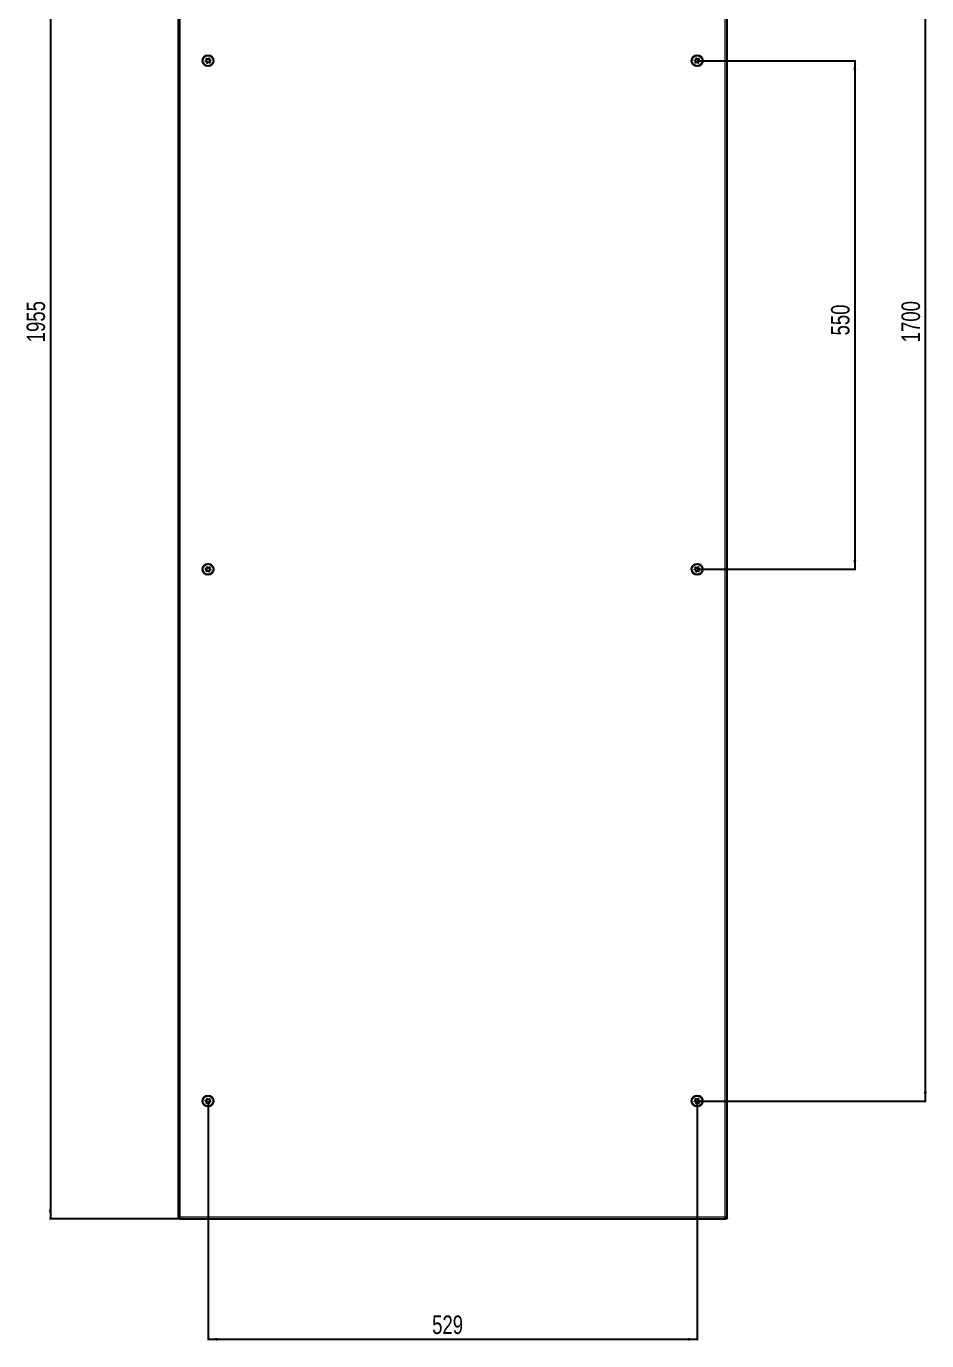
# Model space of a CAD drawing. Header units: millimetres. Extents: x -247 to 1705, y -1108 to 1206.
# Drawn here: x -247 to 727, y -1108 to 313 of the extents above; entities that cross this region are included whole.
import ezdxf

# ---------------------------------------------------------------- set-up
doc = ezdxf.new("R2010")
doc.units = ezdxf.units.MM
doc.layers.add('FORMAT', color=7, linetype='Continuous')
doc.styles.add('SLDTEXTSTYLE0', font='TXT', dxfattribs={"width": 0.75})
doc.dimstyles.new('SLDDIMSTYLE1', dxfattribs={"dimtxt": 20, "dimasz": 10, "dimexe": 0, "dimexo": 0.0625, "dimgap": 5, "dimtad": 2, "dimdec": 1, "dimrnd": 1e-09, "dimzin": 12, "dimdsep": 46, "dimtxsty": 'SLDTEXTSTYLE0', "dimsah": 1, "dimcen": 0.09, "dimadec": 0, "dimazin": 3, "dimtfac": 1, "dimtofl": 0, "dimtmove": 0, "dimatfit": 3, "dimfxl": 0, "dimfrac": 2, "dimtolj": 1, "dimtzin": 12, "dimarcsym": 0})

# ---------------------------------------------------------------- blocks, each defined once
blk = doc.blocks.new('_D_1')
at = {"layer": 'FORMAT'}
for p, q in [((-82.8, 978.5), (-221.8, 978.5)), ((-220.8, 978.5), (-220.8, -976.5)), ((-82.8, -976.5), (-221.8, -976.5))]:
    blk.add_line(p, q, dxfattribs=at)
for points in [[(-220.8, 978.5), (-222.4, 968.5), (-219.3, 968.5)], [(-220.8, -976.5), (-219.3, -966.5), (-222.4, -966.5)]]:
    blk.add_solid(points, dxfattribs=at)
at = {"layer": 'FORMAT', "insert": (-246.6, -28.5), "char_height": 20, "attachment_point": 1, "rotation": 90, "style": 'SLDTEXTSTYLE0'}
blk.add_mtext('1955', dxfattribs=at)
blk = doc.blocks.new('_D_3')
at = {"layer": 'FORMAT'}
for p, q in [((478.7, 851), (726.4, 851)), ((725.4, 851), (725.4, -849)), ((478.7, -849), (726.4, -849))]:
    blk.add_line(p, q, dxfattribs=at)
for points in [[(725.4, 851), (723.8, 841), (726.9, 841)], [(725.4, -849), (726.9, -839), (723.8, -839)]]:
    blk.add_solid(points, dxfattribs=at)
at = {"layer": 'FORMAT', "insert": (699.6, -28.5), "char_height": 20, "attachment_point": 1, "rotation": 90, "style": 'SLDTEXTSTYLE0'}
blk.add_mtext('1700', dxfattribs=at)
blk = doc.blocks.new('_D_4')
at = {"layer": 'FORMAT'}
for p, q in [((-50.3, -849), (-50.3, -1107.6)), ((478.7, -849), (478.7, -1107.6)), ((-50.3, -1106.6), (478.7, -1106.6))]:
    blk.add_line(p, q, dxfattribs=at)
for points in [[(-50.3, -1106.6), (-40.3, -1108.2), (-40.3, -1105.1)], [(478.7, -1106.6), (468.7, -1105.1), (468.7, -1108.2)]]:
    blk.add_solid(points, dxfattribs=at)
at = {"layer": 'FORMAT', "insert": (192, -1080.9), "char_height": 20, "attachment_point": 1, "style": 'SLDTEXTSTYLE0'}
blk.add_mtext('529', dxfattribs=at)
blk = doc.blocks.new('_D_5')
at = {"layer": 'FORMAT'}
for p, q in [((478.7, 276), (650.2, 276)), ((649.2, 276), (649.2, -274)), ((478.7, -274), (650.2, -274))]:
    blk.add_line(p, q, dxfattribs=at)
for points in [[(649.2, 276), (647.7, 266), (650.7, 266)], [(649.2, -274), (650.7, -264), (647.7, -264)]]:
    blk.add_solid(points, dxfattribs=at)
at = {"layer": 'FORMAT', "insert": (623.4, -21.1), "char_height": 20, "attachment_point": 1, "rotation": 90, "style": 'SLDTEXTSTYLE0'}
blk.add_mtext('550', dxfattribs=at)

msp = doc.modelspace()

# ---------------------------------------------------------------- linework, layer by layer
at = {"color": 7, "linetype": 'Continuous', "lineweight": 25}
for p, q in [((-82.81, 978.53), (-82.81, -976.47)), ((511.19, -976.47), (511.19, 978.53)), ((-81.31, -976.47), (-82.81, -976.47)), ((-81.31, -976.47), (-81.11, -976.47)), ((-81.11, -975.36), (-81.11, -976.47)), ((-81.11, -976.47), (509.49, -976.47)), ((509.49, -975.36), (509.49, -976.47)), ((509.49, -976.47), (509.69, -976.47)), ((511.19, -976.47), (509.69, -976.47))]:
    msp.add_line(p, q, dxfattribs=at)
at = {"color": 8, "linetype": 'Continuous', "lineweight": 18}
for p, q in [((-80.71, 976.43), (-80.71, -974.37)), ((509.09, -974.37), (509.09, 976.43)), ((-80.71, -974.37), (509.09, -974.37))]:
    msp.add_line(p, q, dxfattribs=at)
at = {"color": 7, "linetype": 'Continuous', "lineweight": 25}
for centre, radius in [((-50.31, 276.03), 6), ((-50.31, 276.03), 5.78), ((-50.31, 276.03), 1.85), ((478.69, 276.03), 6), ((478.69, 276.03), 5.78), ((478.69, 276.03), 1.85), ((-50.31, -273.97), 6), ((-50.31, -273.97), 5.78), ((478.69, -273.97), 6), ((478.69, -273.97), 5.78), ((-50.31, -273.97), 1.85), ((478.69, -273.97), 1.85), ((-50.31, -848.97), 6), ((-50.31, -848.97), 5.78), ((-50.31, -848.97), 1.85), ((478.69, -848.97), 6), ((478.69, -848.97), 5.78), ((478.69, -848.97), 1.85)]:
    msp.add_circle(centre, radius, dxfattribs=at)
for points, knots in [([(-49.27, 278.63), (-49.28, 278.63), (-49.31, 278.64), (-49.37, 278.62), (-49.49, 278.55), (-49.79, 278.3), (-50.2, 277.95), (-50.82, 277.83), (-51.31, 277.99), (-51.67, 278.15), (-51.89, 278.24), (-51.98, 278.25), (-52.02, 278.24), (-52.05, 278.23), (-52.07, 278.2), (-52.09, 278.13), (-52.07, 277.86), (-51.96, 277.4), (-51.96, 276.69), (-52.45, 276.17), (-52.85, 275.91), (-53.04, 275.73), (-53.08, 275.67), (-53.08, 275.64), (-53.08, 275.61), (-53.06, 275.58), (-53.02, 275.55), (-52.95, 275.51), (-52.74, 275.42), (-52.38, 275.3), (-51.92, 275.08), (-51.54, 274.56), (-51.49, 274.02), (-51.45, 273.64), (-51.41, 273.49), (-51.37, 273.45), (-51.35, 273.43), (-51.31, 273.42), (-51.25, 273.44), (-51.13, 273.51), (-50.84, 273.76), (-50.42, 274.12), (-49.8, 274.23), (-49.31, 274.07), (-48.95, 273.91), (-48.73, 273.82), (-48.64, 273.81), (-48.6, 273.82), (-48.57, 273.84), (-48.55, 273.86), (-48.53, 273.93), (-48.55, 274.2), (-48.66, 274.66), (-48.66, 275.37), (-48.17, 275.89), (-47.77, 276.15), (-47.58, 276.33), (-47.54, 276.39), (-47.54, 276.42), (-47.54, 276.45), (-47.56, 276.48), (-47.6, 276.51), (-47.67, 276.55), (-47.88, 276.64), (-48.24, 276.76), (-48.7, 276.99), (-49.07, 277.5), (-49.13, 278.04), (-49.17, 278.43), (-49.21, 278.57), (-49.25, 278.62), (-49.26, 278.63), (-49.27, 278.63)], [0, 0, 0, 0, 0.0020087, 0.00442, 0.0093647, 0.0255282, 0.0677053, 0.0957862, 0.1246456, 0.1503415, 0.1605194, 0.1633943, 0.1656965, 0.1672448, 0.1688741, 0.1707699, 0.1786058, 0.2119941, 0.2499945, 0.2879948, 0.3213831, 0.329219, 0.3311148, 0.3327441, 0.3342924, 0.3362166, 0.3385353, 0.3413178, 0.349662, 0.3753578, 0.4042173, 0.4322982, 0.4744753, 0.4906388, 0.4966691, 0.49844, 0.5, 0.5020087, 0.50442, 0.5093647, 0.5255282, 0.5677053, 0.5957862, 0.6246456, 0.6503415, 0.6605194, 0.6633943, 0.6656965, 0.6672448, 0.6688741, 0.6707699, 0.6786058, 0.7119941, 0.7499945, 0.7879948, 0.8213831, 0.829219, 0.8311148, 0.8327441, 0.8342924, 0.8362166, 0.8385353, 0.8413178, 0.849662, 0.8753578, 0.9042173, 0.9322982, 0.9744753, 0.9906388, 0.9966691, 0.99844, 1, 1, 1, 1]), ([(477.65, 278.63), (477.64, 278.63), (477.62, 278.61), (477.59, 278.56), (477.55, 278.42), (477.51, 278.04), (477.45, 277.5), (477.08, 276.99), (476.62, 276.76), (476.25, 276.64), (476.03, 276.55), (475.95, 276.49), (475.92, 276.46), (475.92, 276.42), (475.92, 276.39), (475.96, 276.33), (476.15, 276.15), (476.55, 275.89), (477.04, 275.37), (477.04, 274.66), (476.93, 274.2), (476.91, 273.93), (476.93, 273.86), (476.95, 273.84), (476.97, 273.82), (477.01, 273.81), (477.05, 273.82), (477.13, 273.83), (477.34, 273.91), (477.69, 274.07), (478.18, 274.23), (478.8, 274.12), (479.22, 273.76), (479.51, 273.51), (479.64, 273.43), (479.7, 273.42), (479.73, 273.43), (479.76, 273.45), (479.79, 273.5), (479.83, 273.64), (479.87, 274.03), (479.93, 274.56), (480.3, 275.08), (480.76, 275.3), (481.13, 275.43), (481.35, 275.52), (481.43, 275.57), (481.46, 275.61), (481.46, 275.64), (481.46, 275.67), (481.42, 275.73), (481.23, 275.91), (480.83, 276.17), (480.34, 276.69), (480.34, 277.4), (480.45, 277.86), (480.47, 278.13), (480.45, 278.2), (480.43, 278.23), (480.41, 278.24), (480.37, 278.25), (480.33, 278.25), (480.25, 278.23), (480.04, 278.15), (479.69, 277.99), (479.2, 277.83), (478.58, 277.95), (478.16, 278.3), (477.87, 278.55), (477.74, 278.63), (477.68, 278.64), (477.66, 278.63), (477.65, 278.63)], [0, 0, 0, 0, 0.00200873, 0.00442003, 0.00936469, 0.02552819, 0.06770529, 0.09578618, 0.12464563, 0.1503415, 0.16051935, 0.16339425, 0.16569651, 0.16724481, 0.16887414, 0.1707699, 0.17860577, 0.21199411, 0.24999446, 0.2879948, 0.32138314, 0.32921901, 0.33111477, 0.3327441, 0.3342924, 0.33621663, 0.33853534, 0.3413178, 0.34966197, 0.37535784, 0.40421729, 0.43229818, 0.47447528, 0.49063878, 0.4966691, 0.49844005, 0.5, 0.50200873, 0.50442003, 0.50936469, 0.52552819, 0.56770529, 0.59578618, 0.62464563, 0.6503415, 0.66051935, 0.66339425, 0.66569651, 0.66724481, 0.66887414, 0.6707699, 0.67860577, 0.71199411, 0.74999446, 0.7879948, 0.82138314, 0.82921901, 0.83111477, 0.8327441, 0.8342924, 0.83621663, 0.83853534, 0.8413178, 0.84966197, 0.87535784, 0.90421729, 0.93229818, 0.97447528, 0.99063878, 0.9966691, 0.99844005, 1, 1, 1, 1]), ([(-49.27, -276.57), (-49.26, -276.56), (-49.24, -276.55), (-49.21, -276.5), (-49.17, -276.36), (-49.13, -275.97), (-49.07, -275.44), (-48.7, -274.92), (-48.24, -274.7), (-47.87, -274.57), (-47.65, -274.48), (-47.57, -274.43), (-47.54, -274.39), (-47.54, -274.36), (-47.54, -274.33), (-47.58, -274.27), (-47.77, -274.09), (-48.17, -273.83), (-48.66, -273.31), (-48.66, -272.6), (-48.55, -272.14), (-48.53, -271.87), (-48.55, -271.8), (-48.57, -271.77), (-48.59, -271.76), (-48.63, -271.75), (-48.67, -271.75), (-48.75, -271.77), (-48.96, -271.85), (-49.31, -272.01), (-49.8, -272.17), (-50.42, -272.05), (-50.84, -271.7), (-51.13, -271.45), (-51.26, -271.37), (-51.32, -271.36), (-51.35, -271.37), (-51.38, -271.39), (-51.41, -271.44), (-51.45, -271.58), (-51.49, -271.96), (-51.55, -272.5), (-51.92, -273.01), (-52.38, -273.24), (-52.75, -273.36), (-52.97, -273.45), (-53.05, -273.51), (-53.08, -273.54), (-53.08, -273.58), (-53.08, -273.61), (-53.04, -273.67), (-52.85, -273.85), (-52.45, -274.11), (-51.96, -274.63), (-51.96, -275.34), (-52.07, -275.8), (-52.09, -276.07), (-52.07, -276.14), (-52.05, -276.16), (-52.03, -276.18), (-51.99, -276.19), (-51.95, -276.18), (-51.87, -276.17), (-51.66, -276.09), (-51.31, -275.93), (-50.82, -275.77), (-50.2, -275.88), (-49.78, -276.24), (-49.49, -276.49), (-49.36, -276.57), (-49.3, -276.58), (-49.28, -276.57), (-49.27, -276.57)], [0, 0, 0, 0, 0.0020087, 0.00442, 0.0093647, 0.0255282, 0.0677053, 0.0957862, 0.1246456, 0.1503415, 0.1605194, 0.1633943, 0.1656965, 0.1672448, 0.1688741, 0.1707699, 0.1786058, 0.2119941, 0.2499945, 0.2879948, 0.3213831, 0.329219, 0.3311148, 0.3327441, 0.3342924, 0.3362166, 0.3385353, 0.3413178, 0.349662, 0.3753578, 0.4042173, 0.4322982, 0.4744753, 0.4906388, 0.4966691, 0.49844, 0.5, 0.5020087, 0.50442, 0.5093647, 0.5255282, 0.5677053, 0.5957862, 0.6246456, 0.6503415, 0.6605194, 0.6633943, 0.6656965, 0.6672448, 0.6688741, 0.6707699, 0.6786058, 0.7119941, 0.7499945, 0.7879948, 0.8213831, 0.829219, 0.8311148, 0.8327441, 0.8342924, 0.8362166, 0.8385353, 0.8413178, 0.849662, 0.8753578, 0.9042173, 0.9322982, 0.9744753, 0.9906388, 0.9966691, 0.99844, 1, 1, 1, 1]), ([(477.65, -276.57), (477.66, -276.57), (477.69, -276.58), (477.75, -276.56), (477.87, -276.49), (478.17, -276.24), (478.58, -275.88), (479.2, -275.77), (479.69, -275.93), (480.05, -276.09), (480.27, -276.18), (480.36, -276.19), (480.4, -276.18), (480.43, -276.16), (480.45, -276.14), (480.47, -276.07), (480.45, -275.8), (480.34, -275.34), (480.34, -274.63), (480.83, -274.11), (481.23, -273.85), (481.42, -273.67), (481.46, -273.61), (481.46, -273.58), (481.46, -273.55), (481.44, -273.52), (481.4, -273.49), (481.33, -273.45), (481.12, -273.36), (480.76, -273.24), (480.3, -273.01), (479.93, -272.5), (479.87, -271.96), (479.83, -271.57), (479.79, -271.43), (479.75, -271.38), (479.73, -271.36), (479.69, -271.36), (479.63, -271.38), (479.51, -271.45), (479.22, -271.7), (478.8, -272.05), (478.18, -272.17), (477.69, -272.01), (477.33, -271.85), (477.11, -271.76), (477.02, -271.75), (476.98, -271.76), (476.95, -271.77), (476.93, -271.8), (476.91, -271.87), (476.93, -272.14), (477.04, -272.6), (477.04, -273.31), (476.55, -273.83), (476.15, -274.09), (475.96, -274.27), (475.92, -274.33), (475.92, -274.36), (475.92, -274.39), (475.94, -274.42), (475.98, -274.45), (476.05, -274.49), (476.26, -274.58), (476.62, -274.7), (477.08, -274.92), (477.45, -275.44), (477.51, -275.97), (477.55, -276.36), (477.59, -276.51), (477.63, -276.55), (477.64, -276.56), (477.65, -276.57)], [0, 0, 0, 0, 0.0020087, 0.00442, 0.0093647, 0.0255282, 0.0677053, 0.0957862, 0.1246456, 0.1503415, 0.1605194, 0.1633943, 0.1656965, 0.1672448, 0.1688741, 0.1707699, 0.1786058, 0.2119941, 0.2499945, 0.2879948, 0.3213831, 0.329219, 0.3311148, 0.3327441, 0.3342924, 0.3362166, 0.3385353, 0.3413178, 0.349662, 0.3753578, 0.4042173, 0.4322982, 0.4744753, 0.4906388, 0.4966691, 0.49844, 0.5, 0.5020087, 0.50442, 0.5093647, 0.5255282, 0.5677053, 0.5957862, 0.6246456, 0.6503415, 0.6605194, 0.6633943, 0.6656965, 0.6672448, 0.6688741, 0.6707699, 0.6786058, 0.7119941, 0.7499945, 0.7879948, 0.8213831, 0.829219, 0.8311148, 0.8327441, 0.8342924, 0.8362166, 0.8385353, 0.8413178, 0.849662, 0.8753578, 0.9042173, 0.9322982, 0.9744753, 0.9906388, 0.9966691, 0.99844, 1, 1, 1, 1]), ([(-49.27, -851.57), (-49.26, -851.56), (-49.24, -851.55), (-49.21, -851.5), (-49.17, -851.36), (-49.13, -850.97), (-49.07, -850.44), (-48.7, -849.92), (-48.24, -849.7), (-47.87, -849.57), (-47.65, -849.48), (-47.57, -849.43), (-47.54, -849.39), (-47.54, -849.36), (-47.54, -849.33), (-47.58, -849.27), (-47.77, -849.09), (-48.17, -848.83), (-48.66, -848.31), (-48.66, -847.6), (-48.55, -847.14), (-48.53, -846.87), (-48.55, -846.8), (-48.57, -846.77), (-48.59, -846.76), (-48.63, -846.75), (-48.67, -846.75), (-48.75, -846.77), (-48.96, -846.85), (-49.31, -847.01), (-49.8, -847.17), (-50.42, -847.05), (-50.84, -846.7), (-51.13, -846.45), (-51.26, -846.37), (-51.32, -846.36), (-51.35, -846.37), (-51.38, -846.39), (-51.41, -846.44), (-51.45, -846.58), (-51.49, -846.96), (-51.55, -847.5), (-51.92, -848.01), (-52.38, -848.24), (-52.75, -848.36), (-52.97, -848.45), (-53.05, -848.51), (-53.08, -848.54), (-53.08, -848.58), (-53.08, -848.61), (-53.04, -848.67), (-52.85, -848.85), (-52.45, -849.11), (-51.96, -849.63), (-51.96, -850.34), (-52.07, -850.8), (-52.09, -851.07), (-52.07, -851.14), (-52.05, -851.16), (-52.03, -851.18), (-51.99, -851.19), (-51.95, -851.18), (-51.87, -851.17), (-51.66, -851.09), (-51.31, -850.93), (-50.82, -850.77), (-50.2, -850.88), (-49.78, -851.24), (-49.49, -851.49), (-49.36, -851.57), (-49.3, -851.58), (-49.28, -851.57), (-49.27, -851.57)], [0, 0, 0, 0, 0.0020087, 0.00442, 0.0093647, 0.0255282, 0.0677053, 0.0957862, 0.1246456, 0.1503415, 0.1605194, 0.1633943, 0.1656965, 0.1672448, 0.1688741, 0.1707699, 0.1786058, 0.2119941, 0.2499945, 0.2879948, 0.3213831, 0.329219, 0.3311148, 0.3327441, 0.3342924, 0.3362166, 0.3385353, 0.3413178, 0.349662, 0.3753578, 0.4042173, 0.4322982, 0.4744753, 0.4906388, 0.4966691, 0.49844, 0.5, 0.5020087, 0.50442, 0.5093647, 0.5255282, 0.5677053, 0.5957862, 0.6246456, 0.6503415, 0.6605194, 0.6633943, 0.6656965, 0.6672448, 0.6688741, 0.6707699, 0.6786058, 0.7119941, 0.7499945, 0.7879948, 0.8213831, 0.829219, 0.8311148, 0.8327441, 0.8342924, 0.8362166, 0.8385353, 0.8413178, 0.849662, 0.8753578, 0.9042173, 0.9322982, 0.9744753, 0.9906388, 0.9966691, 0.99844, 1, 1, 1, 1]), ([(477.65, -851.57), (477.66, -851.57), (477.69, -851.58), (477.75, -851.56), (477.87, -851.49), (478.17, -851.24), (478.58, -850.88), (479.2, -850.77), (479.69, -850.93), (480.05, -851.09), (480.27, -851.18), (480.36, -851.19), (480.4, -851.18), (480.43, -851.16), (480.45, -851.14), (480.47, -851.07), (480.45, -850.8), (480.34, -850.34), (480.34, -849.63), (480.83, -849.11), (481.23, -848.85), (481.42, -848.67), (481.46, -848.61), (481.46, -848.58), (481.46, -848.55), (481.44, -848.52), (481.4, -848.49), (481.33, -848.45), (481.12, -848.36), (480.76, -848.24), (480.3, -848.01), (479.93, -847.5), (479.87, -846.96), (479.83, -846.57), (479.79, -846.43), (479.75, -846.38), (479.73, -846.36), (479.69, -846.36), (479.63, -846.38), (479.51, -846.45), (479.22, -846.7), (478.8, -847.05), (478.18, -847.17), (477.69, -847.01), (477.33, -846.85), (477.11, -846.76), (477.02, -846.75), (476.98, -846.76), (476.95, -846.77), (476.93, -846.8), (476.91, -846.87), (476.93, -847.14), (477.04, -847.6), (477.04, -848.31), (476.55, -848.83), (476.15, -849.09), (475.96, -849.27), (475.92, -849.33), (475.92, -849.36), (475.92, -849.39), (475.94, -849.42), (475.98, -849.45), (476.05, -849.49), (476.26, -849.58), (476.62, -849.7), (477.08, -849.92), (477.45, -850.44), (477.51, -850.97), (477.55, -851.36), (477.59, -851.51), (477.63, -851.55), (477.64, -851.56), (477.65, -851.57)], [0, 0, 0, 0, 0.0020087, 0.00442, 0.0093647, 0.0255282, 0.0677053, 0.0957862, 0.1246456, 0.1503415, 0.1605194, 0.1633943, 0.1656965, 0.1672448, 0.1688741, 0.1707699, 0.1786058, 0.2119941, 0.2499945, 0.2879948, 0.3213831, 0.329219, 0.3311148, 0.3327441, 0.3342924, 0.3362166, 0.3385353, 0.3413178, 0.349662, 0.3753578, 0.4042173, 0.4322982, 0.4744753, 0.4906388, 0.4966691, 0.49844, 0.5, 0.5020087, 0.50442, 0.5093647, 0.5255282, 0.5677053, 0.5957862, 0.6246456, 0.6503415, 0.6605194, 0.6633943, 0.6656965, 0.6672448, 0.6688741, 0.6707699, 0.6786058, 0.7119941, 0.7499945, 0.7879948, 0.8213831, 0.829219, 0.8311148, 0.8327441, 0.8342924, 0.8362166, 0.8385353, 0.8413178, 0.849662, 0.8753578, 0.9042173, 0.9322982, 0.9744753, 0.9906388, 0.9966691, 0.99844, 1, 1, 1, 1]), ([(-82.81, -976.47), (-82.81, -976.29), (-82.76, -976.12), (-82.54, -975.77), (-82.39, -975.59), (-82, -975.24), (-81.77, -975.07), (-81.26, -974.72), (-80.98, -974.54), (-80.71, -974.37)], [0, 0, 0, 0, 0.25, 0.25, 0.5, 0.5, 0.75, 0.75, 1, 1, 1, 1]), ([(-81.31, -976.47), (-81.31, -976.29), (-81.29, -976.12), (-81.23, -975.77), (-81.19, -975.59), (-81.08, -975.24), (-81.01, -975.07), (-80.87, -974.72), (-80.79, -974.54), (-80.71, -974.37)], [0, 0, 0, 0, 0.25, 0.25, 0.5, 0.5, 0.75, 0.75, 1, 1, 1, 1]), ([(-80.71, -974.37), (-80.74, -974.64), (-80.78, -974.92), (-80.84, -975.43), (-80.88, -975.66), (-80.94, -976.05), (-80.98, -976.2), (-81.04, -976.41), (-81.08, -976.47), (-81.11, -976.47)], [0, 0, 0, 0, 0.25, 0.25, 0.5, 0.5, 0.75, 0.75, 1, 1, 1, 1]), ([(509.49, -976.47), (509.46, -976.47), (509.42, -976.41), (509.36, -976.2), (509.32, -976.05), (509.26, -975.66), (509.22, -975.43), (509.16, -974.92), (509.12, -974.64), (509.09, -974.37)], [0, 0, 0, 0, 0.25, 0.25, 0.5, 0.5, 0.75, 0.75, 1, 1, 1, 1]), ([(509.09, -974.37), (509.37, -974.55), (509.64, -974.72), (510.15, -975.07), (510.38, -975.24), (510.77, -975.59), (510.92, -975.77), (511.14, -976.12), (511.19, -976.29), (511.19, -976.47)], [0, 0, 0, 0, 0.25, 0.25, 0.5, 0.5, 0.75, 0.75, 1, 1, 1, 1]), ([(509.09, -974.37), (509.25, -974.72), (509.4, -975.07), (509.63, -975.77), (509.69, -976.12), (509.69, -976.47)], [0, 0, 0, 0, 0.5, 0.5, 1, 1, 1, 1])]:
    msp.add_open_spline(points, degree=3, knots=knots, dxfattribs=at)

# ---------------------------------------------------------------- dimensions: what is measured, and where the dimension line sits
at = {"layer": 'FORMAT'}
for base, p1, p2, picture, middle in [((-220.81, -976.47), (-82.81, 978.53), (-82.81, -976.47), '_D_1', (-220.81, 1.03)), ((725.36, -848.97), (478.69, 851.03), (478.69, -848.97), '_D_3', (725.36, 1.03)), ((649.19, -273.97), (478.69, 276.03), (478.69, -273.97), '_D_5', (649.19, 1.03))]:
    dim = msp.add_linear_dim(base=base, p1=p1, p2=p2, angle=90, dimstyle='SLDDIMSTYLE1', dxfattribs=at)
    dim.commit()
    dim.dimension.update_dxf_attribs({"geometry": picture, "text_midpoint": middle, "dimtype": 160})
dim = msp.add_linear_dim(base=(478.69, -1106.64), p1=(-50.31, -848.97), p2=(478.69, -848.97), dimstyle='SLDDIMSTYLE1', dxfattribs=at)
dim.commit()
dim.dimension.update_dxf_attribs({"geometry": '_D_4', "text_midpoint": (214.19, -1106.64), "dimtype": 160})

doc.saveas('drawing.dxf')
